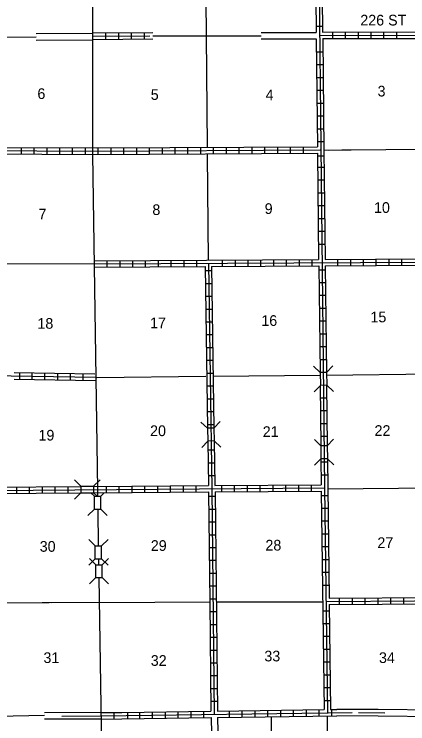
# Model space of a CAD drawing. Extents: x 1679424 to 2045023, y 15902075 to 16278097.
# Drawn here: x 1912155 to 1930583, y 15994062 to 16027288 of the extents above; entities that cross this region are included whole.
import ezdxf

# ---------------------------------------------------------------- set-up
doc = ezdxf.new("R2010")
doc.units = 0
for name, color, linetype in [('L10', 7, 'Continuous'), ('L11', 7, 'Continuous'), ('L13', 7, 'Continuous'), ('L14', 7, 'Continuous'), ('L18', 7, 'Continuous'), ('L30', 7, 'Continuous'), ('L4', 7, 'Continuous'), ('L8', 7, 'Continuous'), ('L9', 7, 'Continuous')]:
    doc.layers.add(name, color=color, linetype=linetype)

msp = doc.modelspace()

# ---------------------------------------------------------------- linework, layer by layer
at = {"layer": 'L10'}
for points in [[(1923717, 16026432), (1926292, 16026435)], [(1923717, 16026132), (1926300, 16026135)], [(1916234, 15994584), (1913571, 15994573)], [(1916234, 15994284), (1913573, 15994273)], [(1921375, 15994351), (1921475, 15989731)], [(1921675, 15994359), (1921775, 15989731)]]:
    msp.add_lwpolyline(points, dxfattribs=at)
at = {"layer": 'L11'}
for points in [[(1913178, 16026377), (1915808, 16026393)], [(1913180, 16026077), (1915810, 16026093)], [(1929201, 15994725), (1927259, 15994737)], [(1929200, 15994425), (1927260, 15994433)], [(1931933, 15994393), (1929200, 15994427)], [(1931925, 15994693), (1929201, 15994727)]]:
    msp.add_lwpolyline(points, dxfattribs=at)
at = {"layer": 'L13'}
msp.add_line((1918647, 16026276), (1921142, 16026279), dxfattribs=at)
for points in [[(1921092, 16031418), (1921144, 16026279)], [(1908892, 16026201), (1913179, 16026227)], [(1921140, 16026279), (1923717, 16026282)], [(1921140, 16026279), (1921192, 16021076)], [(1921192, 16020726), (1921242, 16015768)], [(1926655, 16020926), (1927504, 16020935)], [(1927501, 16020935), (1931608, 16020976)], [(1905492, 16015576), (1915909, 16015610)], [(1921492, 16010334), (1926458, 16010393)], [(1926775, 16010393), (1931717, 16010443)], [(1916025, 16010276), (1921134, 16010334)], [(1926833, 16005068), (1931800, 16005118)], [(1913461, 15999731), (1911273, 15999712)], [(1916168, 15999743), (1913460, 15999733)], [(1916168, 15999743), (1921315, 15999776)], [(1921634, 15999768), (1926592, 15999768)], [(1911351, 15994418), (1913569, 15994461)], [(1926808, 15994426), (1926867, 15984018)]]:
    msp.add_lwpolyline(points, dxfattribs=at)
at = {"layer": 'L18'}
for p, q in [((1926475, 16010509), (1926167, 16010801)), ((1926775, 16010518), (1927067, 16010826)), ((1926775, 16010518), (1926475, 16010509)), ((1926475, 16010509), (1926492, 16009909)), ((1926775, 16010518), (1926792, 16009918)), ((1926492, 16009909), (1926200, 16009601)), ((1926792, 16009918), (1926492, 16009909)), ((1926792, 16009918), (1927100, 16009626)), ((1921209, 16007901), (1920900, 16008193)), ((1921509, 16007909), (1921800, 16008218)), ((1921509, 16007909), (1921209, 16007901)), ((1921209, 16007901), (1921225, 16007301)), ((1921509, 16007909), (1921525, 16007309)), ((1926508, 16007076), (1926208, 16007376)), ((1926808, 16007076), (1927108, 16007384)), ((1921225, 16007301), (1920934, 16006993)), ((1921525, 16007309), (1921225, 16007301)), ((1921525, 16007309), (1921834, 16007018)), ((1926808, 16007076), (1926508, 16007076)), ((1926508, 16007076), (1926517, 16006476)), ((1926808, 16007076), (1926817, 16006476)), ((1926517, 16006476), (1926217, 16006176)), ((1926817, 16006476), (1926517, 16006476)), ((1926817, 16006476), (1927117, 16006184)), ((1915275, 16005184), (1914975, 16005484)), ((1915875, 16005184), (1916175, 16005484)), ((1915275, 16005184), (1915275, 16004884)), ((1915275, 16005184), (1915875, 16005184)), ((1915875, 16005184), (1915875, 16004884)), ((1915275, 16004884), (1914975, 16004584)), ((1915275, 16004884), (1915875, 16004884)), ((1915909, 16004718), (1915750, 16004876)), ((1915875, 16004884), (1916034, 16004726)), ((1915909, 16004718), (1916209, 16004718)), ((1915909, 16004118), (1915909, 16004718)), ((1916209, 16004718), (1916367, 16004876)), ((1916209, 16004118), (1916209, 16004718)), ((1915909, 16004118), (1915609, 16003818)), ((1915909, 16004118), (1916209, 16004118)), ((1916209, 16004118), (1916509, 16003818)), ((1915950, 16002393), (1915650, 16002693)), ((1915950, 16002393), (1916250, 16002393)), ((1915950, 16001793), (1915950, 16002393)), ((1916250, 16002393), (1916550, 16002693)), ((1916250, 16001793), (1916250, 16002393)), ((1915950, 16001793), (1915650, 16001493)), ((1915975, 16001509), (1915675, 16001809)), ((1915950, 16001793), (1916250, 16001793)), ((1916250, 16001793), (1916550, 16001493)), ((1916275, 16001509), (1916575, 16001809)), ((1915975, 16001509), (1916275, 16001509)), ((1915975, 16000909), (1915975, 16001509)), ((1916275, 16000909), (1916275, 16001509)), ((1915975, 16000909), (1915675, 16000609)), ((1915975, 16000909), (1916275, 16000909)), ((1916275, 16000909), (1916575, 16000609))]:
    msp.add_line(p, q, dxfattribs=at)
at = {"layer": 'L4'}
for points in [[(1915834, 16020726), (1915834, 16028343)], [(1916067, 16005034), (1915834, 16020726)], [(1916075, 16004726), (1916067, 16005034)], [(1916109, 16002393), (1916084, 16004101)], [(1916125, 16001509), (1916117, 16001793)], [(1916325, 15988918), (1916134, 16000909)], [(1924192, 15994401), (1924208, 15989259)]]:
    msp.add_lwpolyline(points, dxfattribs=at)
at = {"layer": 'L8'}
for p, q in [((1926600, 16026710), (1926300, 16026710)), ((1916450, 16026110), (1916450, 16026410)), ((1917050, 16026118), (1917050, 16026418)), ((1917650, 16026118), (1917650, 16026418)), ((1918250, 16026126), (1918250, 16026426)), ((1927067, 16026143), (1927067, 16026443)), ((1927667, 16026143), (1927667, 16026443)), ((1928267, 16026151), (1928267, 16026451)), ((1928867, 16026151), (1928867, 16026451)), ((1929467, 16026151), (1929467, 16026451)), ((1930067, 16026151), (1930067, 16026451)), ((1926617, 16025510), (1926317, 16025510)), ((1926617, 16024910), (1926317, 16024910)), ((1926625, 16024310), (1926325, 16024310)), ((1926633, 16023710), (1926333, 16023710)), ((1926642, 16023110), (1926342, 16023110)), ((1926642, 16022510), (1926342, 16022510)), ((1926644, 16021910), (1926350, 16021910)), ((1926651, 16021310), (1926358, 16021310)), ((1912492, 16020743), (1912492, 16021043)), ((1913092, 16020743), (1913092, 16021043)), ((1913692, 16020735), (1913692, 16021035)), ((1914292, 16020735), (1914292, 16021035)), ((1914892, 16020735), (1914892, 16021035)), ((1915492, 16020726), (1915492, 16021026)), ((1916092, 16020726), (1916092, 16021026)), ((1916692, 16020735), (1916692, 16021035)), ((1917292, 16020735), (1917292, 16021035)), ((1917892, 16020735), (1917892, 16021035)), ((1918492, 16020743), (1918492, 16021043)), ((1919092, 16020743), (1919092, 16021043)), ((1919692, 16020751), (1919692, 16021051)), ((1920292, 16020751), (1920292, 16021051)), ((1920892, 16020751), (1920892, 16021051)), ((1921492, 16020760), (1921492, 16021060)), ((1922092, 16020760), (1922092, 16021060)), ((1922692, 16020768), (1922692, 16021068)), ((1923292, 16020768), (1923292, 16021068)), ((1923892, 16020768), (1923892, 16021068)), ((1924492, 16020776), (1924492, 16021076)), ((1925092, 16020776), (1925092, 16021076)), ((1925692, 16020776), (1925692, 16021076)), ((1926658, 16020643), (1926362, 16020643)), ((1926663, 16020110), (1926375, 16020110)), ((1926675, 16019510), (1926375, 16019510)), ((1926683, 16018910), (1926383, 16018910)), ((1926692, 16018310), (1926392, 16018310)), ((1926700, 16017710), (1926400, 16017710)), ((1926700, 16017110), (1926400, 16017110)), ((1926708, 16016510), (1926408, 16016510)), ((1916509, 16015443), (1916509, 16015743)), ((1917109, 16015451), (1917109, 16015751)), ((1917709, 16015451), (1917709, 16015751)), ((1918309, 16015460), (1918309, 16015760)), ((1918909, 16015460), (1918909, 16015760)), ((1919509, 16015468), (1919509, 16015768)), ((1920109, 16015468), (1920109, 16015768)), ((1920709, 16015468), (1920709, 16015768)), ((1921909, 16015476), (1921909, 16015776)), ((1922509, 16015485), (1922509, 16015785)), ((1923108, 16015485), (1923108, 16015785)), ((1923708, 16015493), (1923708, 16015793)), ((1924308, 16015493), (1924308, 16015793)), ((1924908, 16015493), (1924908, 16015793)), ((1925508, 16015501), (1925508, 16015801)), ((1926108, 16015501), (1926108, 16015801)), ((1927308, 16015510), (1927308, 16015810)), ((1927908, 16015510), (1927908, 16015810)), ((1928508, 16015518), (1928508, 16015818)), ((1929108, 16015518), (1929108, 16015818)), ((1929708, 16015526), (1929708, 16015826)), ((1930308, 16015526), (1930308, 16015826)), ((1921409, 16015268), (1921109, 16015268)), ((1926725, 16015310), (1926425, 16015310)), ((1921417, 16014668), (1921117, 16014668)), ((1926733, 16014710), (1926433, 16014710)), ((1921425, 16014068), (1921125, 16014068)), ((1926733, 16014110), (1926433, 16014110)), ((1921434, 16013468), (1921134, 16013468)), ((1926742, 16013510), (1926442, 16013510)), ((1921442, 16012868), (1921142, 16012868)), ((1926750, 16012910), (1926450, 16012910)), ((1921450, 16012268), (1921150, 16012268)), ((1926758, 16012310), (1926458, 16012310)), ((1926758, 16011710), (1926458, 16011710)), ((1921459, 16011668), (1921159, 16011668)), ((1921467, 16011068), (1921167, 16011068)), ((1926767, 16011109), (1926467, 16011109)), ((1912407, 16010486), (1912407, 16010186)), ((1912975, 16010476), (1912975, 16010176)), ((1913575, 16010468), (1913575, 16010168)), ((1914175, 16010459), (1914175, 16010159)), ((1914775, 16010443), (1914775, 16010143)), ((1915375, 16010434), (1915375, 16010134)), ((1921475, 16010468), (1921175, 16010468)), ((1921484, 16009868), (1921184, 16009868)), ((1921492, 16009268), (1921192, 16009268)), ((1926792, 16009309), (1926492, 16009309)), ((1926792, 16008709), (1926492, 16008709)), ((1921509, 16008668), (1921209, 16008668)), ((1921517, 16008068), (1921217, 16008068)), ((1926800, 16008109), (1926500, 16008109)), ((1926808, 16007509), (1926508, 16007509)), ((1921534, 16006868), (1921234, 16006868)), ((1921542, 16006268), (1921242, 16006268)), ((1926817, 16006309), (1926517, 16006309)), ((1926825, 16005709), (1926525, 16005709)), ((1921550, 16005668), (1921250, 16005668)), ((1912275, 16004851), (1912275, 16005151)), ((1912875, 16004859), (1912875, 16005159)), ((1913475, 16004859), (1913475, 16005159)), ((1914075, 16004868), (1914075, 16005168)), ((1914675, 16004868), (1914675, 16005168)), ((1915275, 16005168), (1915275, 16005176)), ((1916475, 16004884), (1916475, 16005184)), ((1917075, 16004884), (1917075, 16005184)), ((1917675, 16004893), (1917675, 16005193)), ((1918275, 16004893), (1918275, 16005193)), ((1918875, 16004901), (1918875, 16005201)), ((1919475, 16004909), (1919475, 16005209)), ((1920075, 16004909), (1920075, 16005209)), ((1920675, 16004918), (1920675, 16005218)), ((1921875, 16004926), (1921875, 16005226)), ((1922475, 16004926), (1922475, 16005226)), ((1923075, 16004934), (1923075, 16005234)), ((1923675, 16004934), (1923675, 16005234)), ((1924275, 16004943), (1924275, 16005243)), ((1924875, 16004943), (1924875, 16005243)), ((1925475, 16004951), (1925475, 16005251)), ((1926075, 16004951), (1926075, 16005251)), ((1921559, 16004701), (1921259, 16004701)), ((1926842, 16004743), (1926542, 16004743)), ((1921567, 16004101), (1921267, 16004101)), ((1926842, 16004143), (1926542, 16004143)), ((1921575, 16003501), (1921275, 16003501)), ((1926850, 16003543), (1926550, 16003543)), ((1921584, 16002901), (1921284, 16002901)), ((1926858, 16002943), (1926558, 16002943)), ((1921592, 16002301), (1921292, 16002301)), ((1926867, 16002343), (1926567, 16002343)), ((1926875, 16001743), (1926575, 16001743)), ((1921592, 16001701), (1921292, 16001701)), ((1921600, 16001101), (1921300, 16001101)), ((1926883, 16001143), (1926583, 16001143)), ((1921609, 16000501), (1921309, 16000501)), ((1926892, 16000543), (1926592, 16000543)), ((1921609, 15999901), (1921309, 15999901)), ((1927392, 15999651), (1927392, 15999951)), ((1927992, 15999651), (1927992, 15999951)), ((1928592, 15999659), (1928592, 15999959)), ((1929192, 15999659), (1929192, 15999959)), ((1929792, 15999668), (1929792, 15999968)), ((1930392, 15999668), (1930392, 15999968)), ((1921625, 15999301), (1921325, 15999301)), ((1926908, 15999343), (1926608, 15999343)), ((1926917, 15998743), (1926617, 15998743)), ((1921625, 15998701), (1921325, 15998701)), ((1921634, 15998101), (1921334, 15998101)), ((1926925, 15998143), (1926625, 15998143)), ((1921642, 15997501), (1921342, 15997501)), ((1926925, 15997543), (1926625, 15997543)), ((1921650, 15996901), (1921350, 15996901)), ((1926933, 15996943), (1926633, 15996943)), ((1921659, 15996301), (1921359, 15996301)), ((1926942, 15996343), (1926642, 15996343)), ((1926950, 15995743), (1926650, 15995743)), ((1921659, 15995701), (1921359, 15995701)), ((1921667, 15995101), (1921367, 15995101)), ((1926958, 15995143), (1926658, 15995143)), ((1916834, 15994293), (1916834, 15994593)), ((1917470, 15994305), (1917470, 15994605)), ((1918034, 15994309), (1918034, 15994609)), ((1918634, 15994318), (1918634, 15994618)), ((1919234, 15994326), (1919234, 15994626)), ((1919834, 15994334), (1919834, 15994634)), ((1920434, 15994343), (1920434, 15994643)), ((1921034, 15994351), (1921034, 15994651)), ((1922234, 15994368), (1922234, 15994668)), ((1922834, 15994376), (1922834, 15994676)), ((1923434, 15994384), (1923434, 15994684)), ((1924033, 15994393), (1924033, 15994693)), ((1924633, 15994401), (1924633, 15994701)), ((1925233, 15994409), (1925233, 15994709)), ((1925833, 15994418), (1925833, 15994718)), ((1926433, 15994426), (1926433, 15994726)), ((1927033, 15994426), (1927033, 15994726))]:
    msp.add_line(p, q, dxfattribs=at)
for points in [[(1926250, 16031376), (1926292, 16026435)], [(1926400, 16031285), (1926683, 16005109)], [(1926550, 16031376), (1926592, 16026443)], [(1915825, 16026410), (1918647, 16026427)], [(1926467, 16026293), (1937041, 16026326), (1939716, 16026335)], [(1926592, 16026443), (1934741, 16026460)], [(1915834, 16026110), (1918647, 16026127)], [(1915850, 16026260), (1918500, 16026276)], [(1926300, 16026135), (1926350, 16021085)], [(1926600, 16026143), (1931583, 16026151)], [(1926600, 16026143), (1926655, 16020926)], [(1911034, 16021051), (1916000, 16021026)], [(1916000, 16021026), (1926350, 16021085)], [(1905292, 16020935), (1915850, 16020876), (1926483, 16020935)], [(1911034, 16020751), (1915850, 16020726), (1926358, 16020785)], [(1926358, 16020785), (1926408, 16015801)], [(1926655, 16020926), (1926708, 16015801)], [(1926889, 16020929), (1927938, 16020939)], [(1915909, 16015593), (1931467, 16015685), (1931775, 16015826)], [(1915909, 16015743), (1926408, 16015801)], [(1926708, 16015801), (1931433, 16015835), (1931683, 16015951)], [(1915909, 16015443), (1921100, 16015468)], [(1921100, 16015468), (1921209, 16007909)], [(1921250, 16015618), (1921409, 16005068)], [(1921400, 16015476), (1926417, 16015501)], [(1921400, 16015476), (1921509, 16007918)], [(1926417, 16015501), (1926475, 16010518)], [(1926717, 16015501), (1931500, 16015535), (1931692, 16015626)], [(1926717, 16015501), (1926775, 16010518)], [(1915975, 16010276), (1911009, 16010359)], [(1915934, 16010426), (1912147, 16010490)], [(1915975, 16010126), (1912155, 16010190)], [(1926483, 16009901), (1926517, 16007076)], [(1926775, 16009926), (1926808, 16007076)], [(1921217, 16007293), (1921250, 16005218)], [(1921517, 16007293), (1921550, 16005218)], [(1926517, 16006476), (1926533, 16005259)], [(1926817, 16006468), (1926833, 16005109)], [(1911076, 16005143), (1915259, 16005176)], [(1911076, 16004993), (1926683, 16005109)], [(1915875, 16005176), (1921250, 16005218)], [(1921409, 16005068), (1921525, 15994501)], [(1921550, 16005218), (1926533, 16005259)], [(1926683, 16005109), (1926817, 15994543)], [(1926833, 16005109), (1926900, 15999943)], [(1911076, 16004843), (1915275, 16004876)], [(1915884, 16004876), (1921259, 16004918)], [(1921259, 16004918), (1921310, 15999776)], [(1921559, 16004918), (1926533, 16004959)], [(1921559, 16004918), (1921667, 15994659)], [(1926533, 16004959), (1926667, 15994726)], [(1916167, 15999743), (1913925, 15999734)], [(1921315, 15999776), (1921367, 15994651)], [(1926792, 15999793), (1935008, 15999851)], [(1926900, 15999943), (1931850, 15999976)], [(1926908, 15999643), (1931858, 15999676)], [(1926908, 15999643), (1926967, 15994734)], [(1926967, 15994734), (1927259, 15994737)], [(1916234, 15994584), (1917189, 15994597)], [(1916234, 15994434), (1927975, 15994593)], [(1917189, 15994597), (1921367, 15994651)], [(1921667, 15994659), (1926667, 15994726)], [(1921675, 15994359), (1927260, 15994433)], [(1916234, 15994284), (1917195, 15994297)], [(1917195, 15994297), (1921375, 15994351)]]:
    msp.add_lwpolyline(points, dxfattribs=at)
at = {"layer": 'L9'}
for points in [[(1918818, 16026277), (1921142, 16026279)], [(1913796, 15999733), (1911274, 15999709)], [(1914383, 15994427), (1916234, 15994434)], [(1928267, 15994589), (1929514, 15994573)]]:
    msp.add_lwpolyline(points, dxfattribs=at)

# ---------------------------------------------------------------- texts
at = {"layer": 'L14'}
for s, p in [('6', (1913242, 16023318)), ('5', (1918550, 16023276)), ('4', (1923925, 16023260)), ('3', (1929167, 16023435)), ('8', (1918625, 16017885)), ('9', (1923883, 16017935)), ('10', (1929000, 16017985)), ('7', (1913292, 16017676)), ('15', (1928833, 16012860)), ('18', (1913242, 16012560)), ('17', (1918517, 16012585)), ('16', (1923725, 16012693)), ('20', (1918517, 16007534)), ('22', (1929025, 16007543)), ('19', (1913292, 16007326)), ('21', (1923792, 16007493)), ('27', (1929158, 16002293)), ('30', (1913350, 16002118)), ('29', (1918550, 16002159)), ('28', (1923917, 16002176)), ('31', (1913525, 15996909)), ('33', (1923867, 15996984)), ('34', (1929233, 15996909)), ('32', (1918550, 15996776))]:
    msp.add_text(s, height=500, rotation=360, dxfattribs=at).set_placement(p)
at = {"layer": 'L30'}
msp.add_text('226 ST', height=500, rotation=360, dxfattribs=at).set_placement((1928359, 16026759))

doc.saveas('drawing.dxf')
